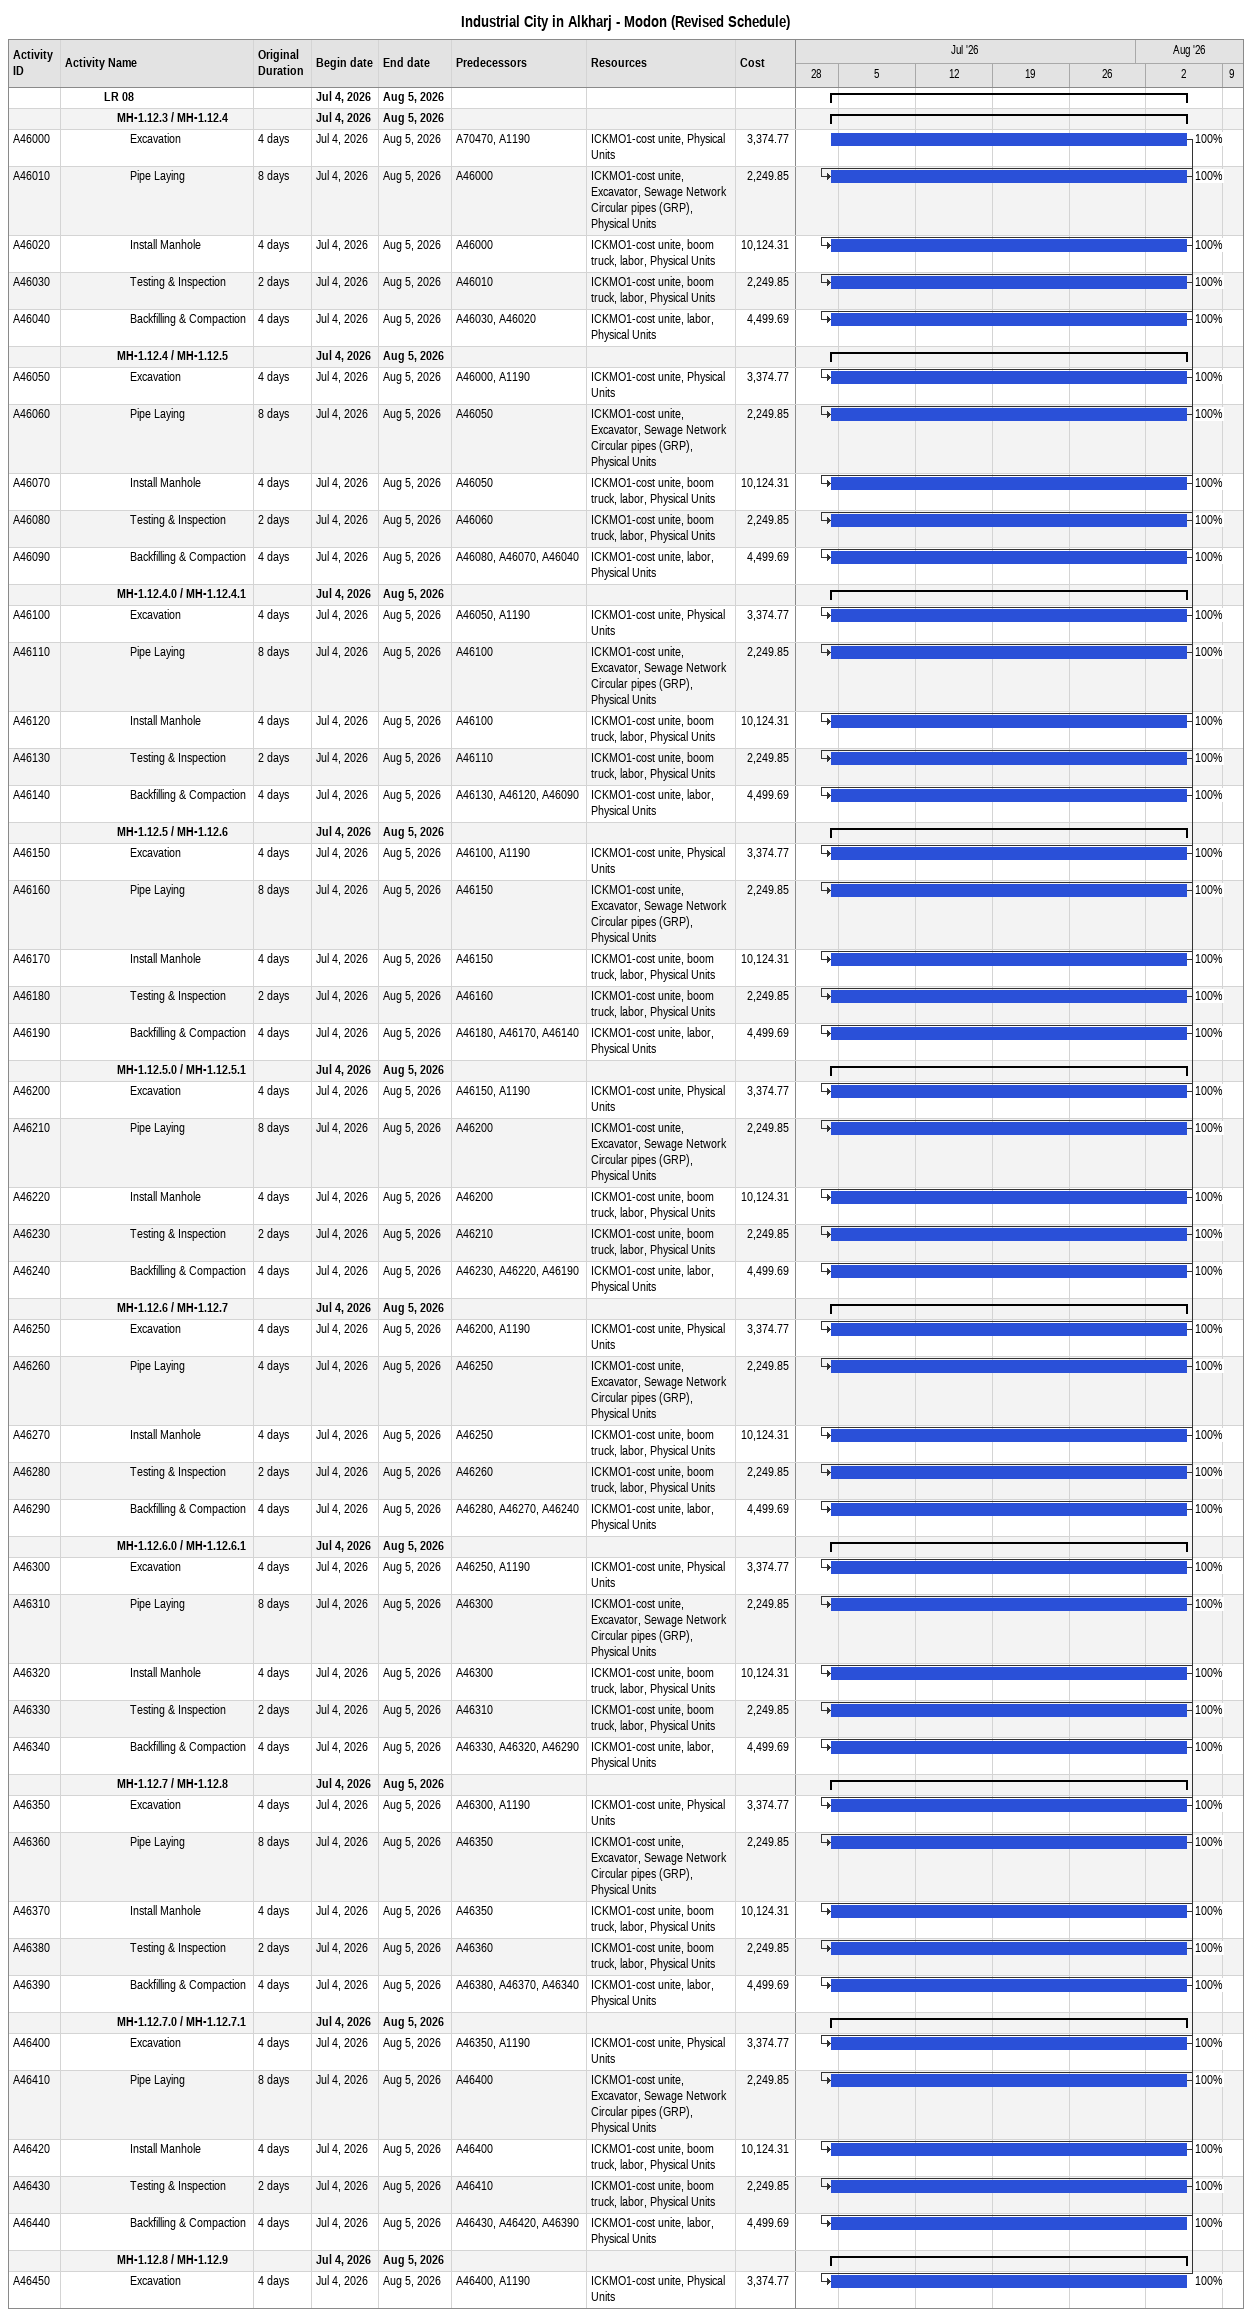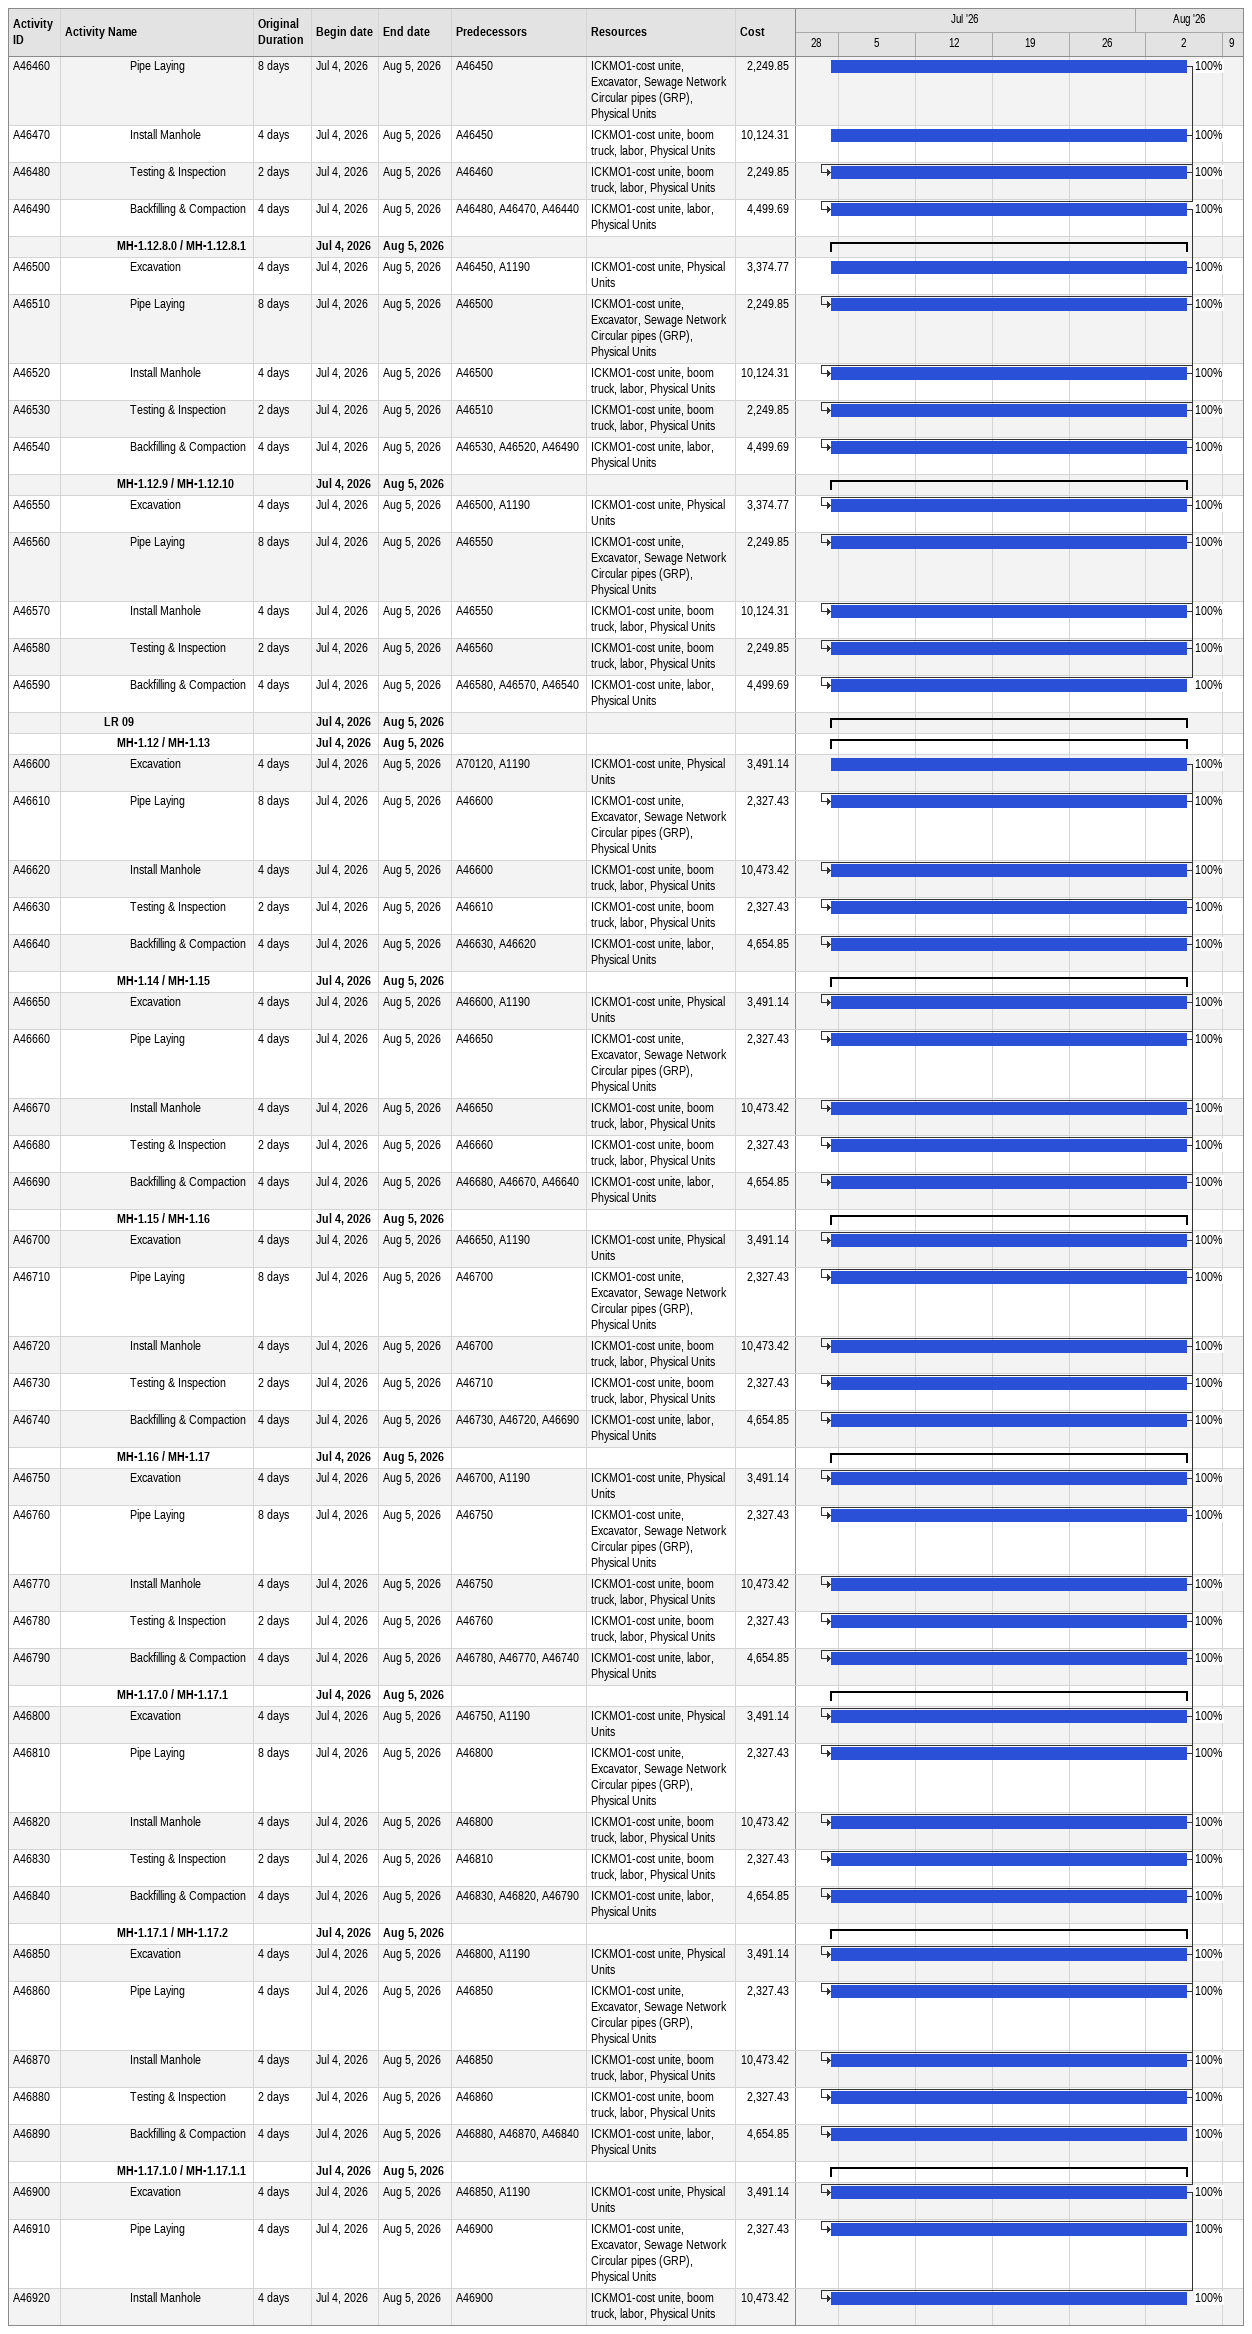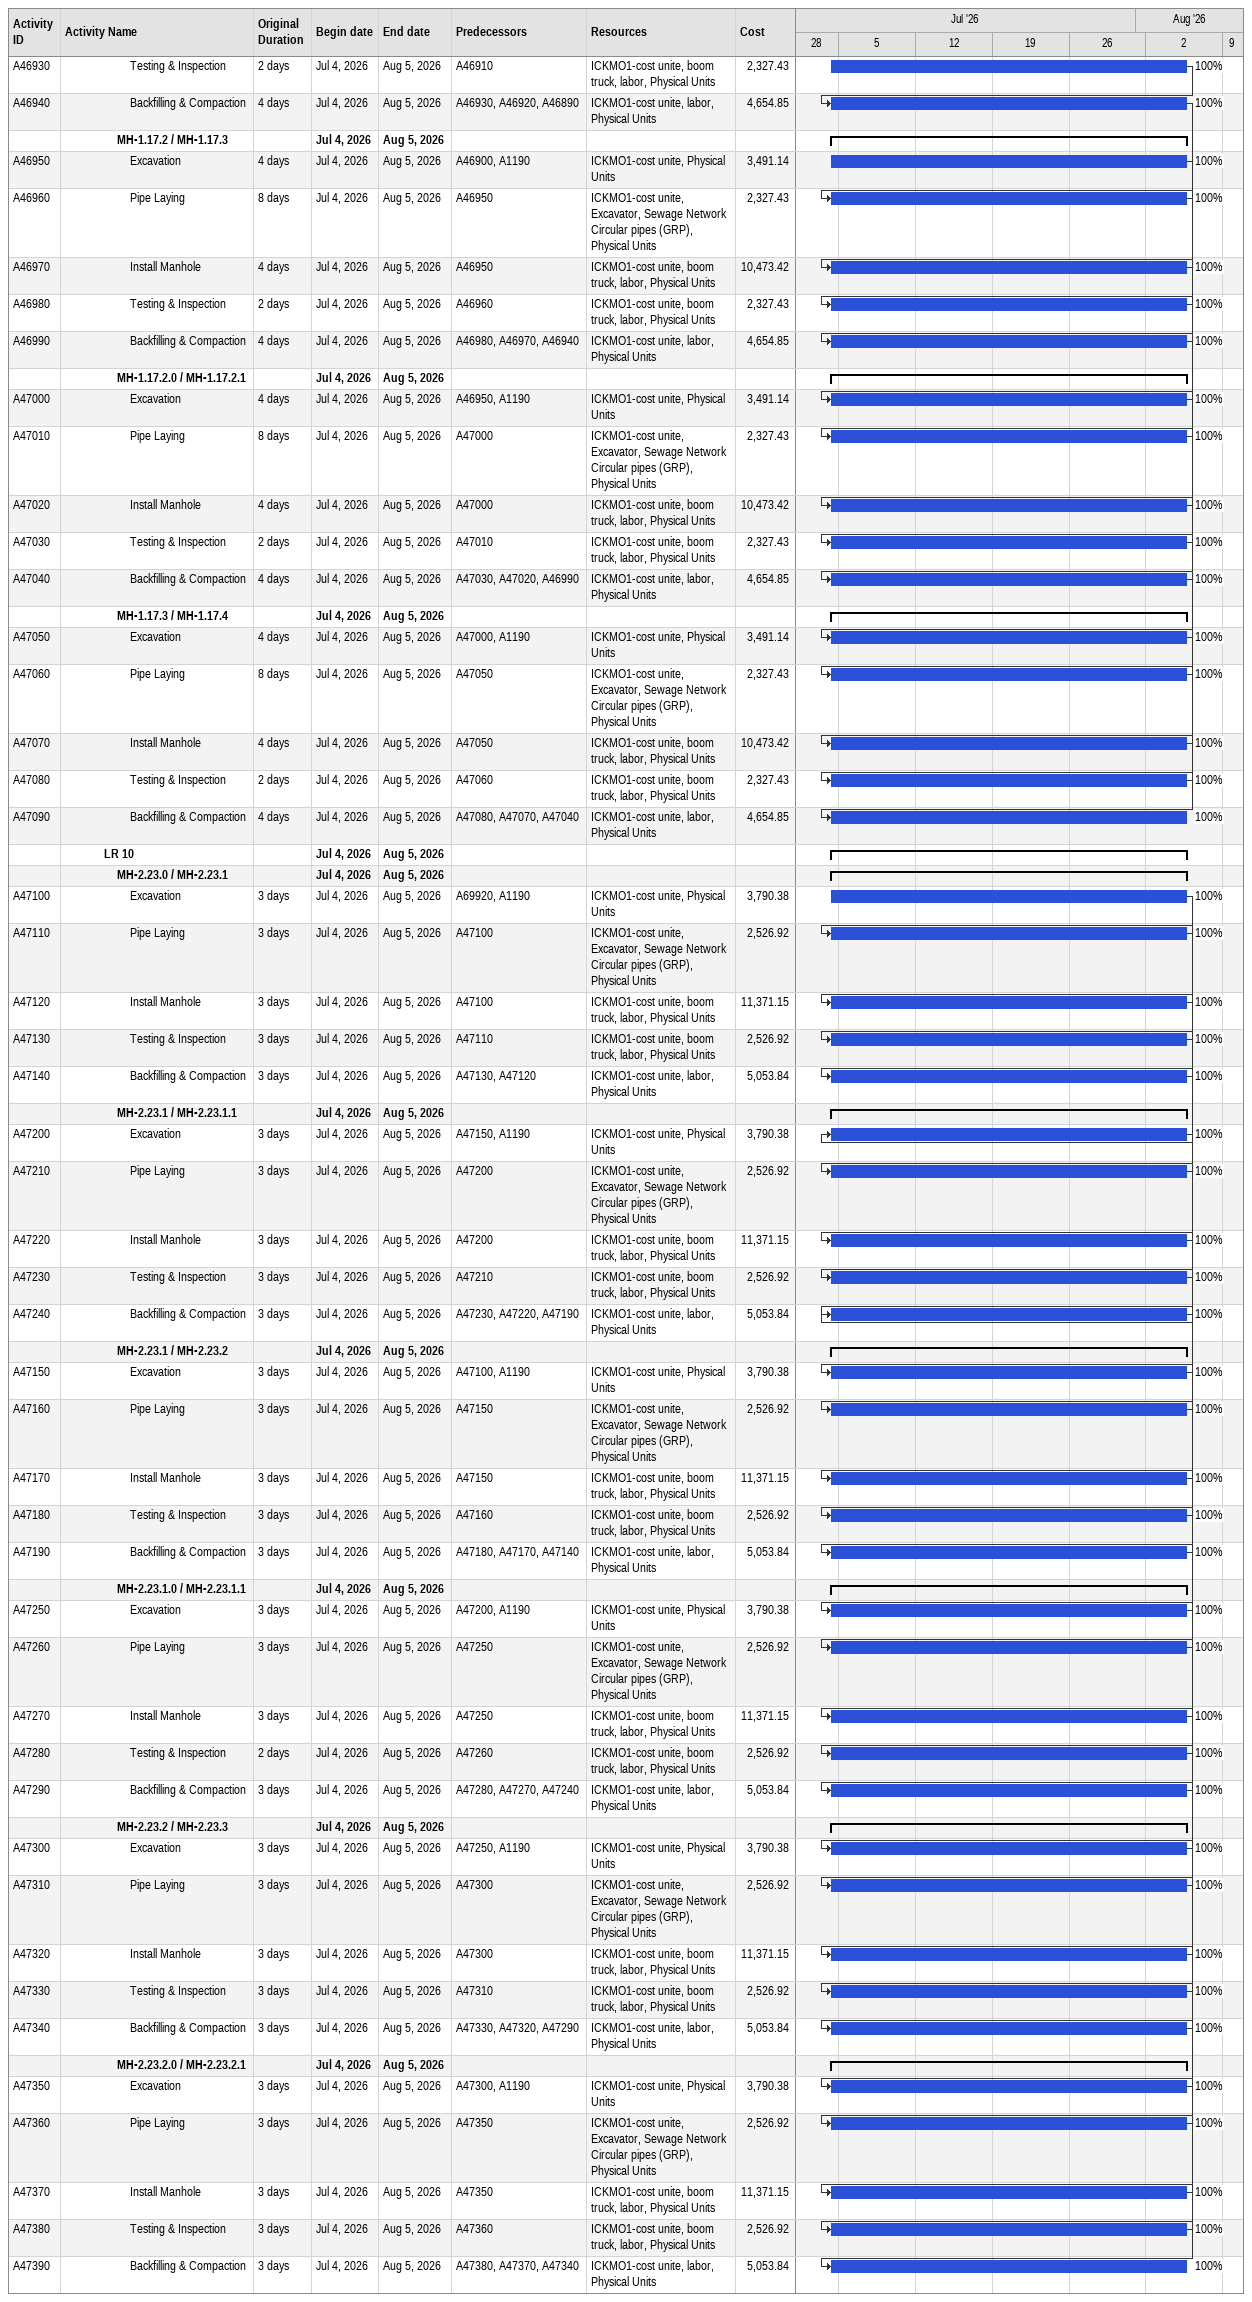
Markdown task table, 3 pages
Industrial City in Alkharj - Modon (Revised Schedule)

| ID | Level | Task | Original duration | Start | Finish | Predecessors | Resources | % complete | Cost |
|---|---|---|---|---|---|---|---|---|---|
|  | 4 | **LR 08** |  | 2026-07-04 | 2026-08-05 |  |  |  |  |
|  | 5 | **MH-1.12.3 / MH-1.12.4** |  | 2026-07-04 | 2026-08-05 |  |  |  |  |
| A46000 | 6 | Excavation | 4d | 2026-07-04 | 2026-08-05 | A70470, A1190 | ICKMO1-cost unite, Physical Units | 100 | 3374.77 |
| A46010 | 6 | Pipe Laying | 8d | 2026-07-04 | 2026-08-05 | A46000 | ICKMO1-cost unite, Excavator, Sewage Network Circular pipes (GRP), Physical Units | 100 | 2249.85 |
| A46020 | 6 | Install Manhole | 4d | 2026-07-04 | 2026-08-05 | A46000 | ICKMO1-cost unite, boom truck, labor, Physical Units | 100 | 10124.31 |
| A46030 | 6 | Testing & Inspection | 2d | 2026-07-04 | 2026-08-05 | A46010 | ICKMO1-cost unite, boom truck, labor, Physical Units | 100 | 2249.85 |
| A46040 | 6 | Backfilling & Compaction | 4d | 2026-07-04 | 2026-08-05 | A46030, A46020 | ICKMO1-cost unite, labor, Physical Units | 100 | 4499.69 |
|  | 5 | **MH-1.12.4 / MH-1.12.5** |  | 2026-07-04 | 2026-08-05 |  |  |  |  |
| A46050 | 6 | Excavation | 4d | 2026-07-04 | 2026-08-05 | A46000, A1190 | ICKMO1-cost unite, Physical Units | 100 | 3374.77 |
| A46060 | 6 | Pipe Laying | 8d | 2026-07-04 | 2026-08-05 | A46050 | ICKMO1-cost unite, Excavator, Sewage Network Circular pipes (GRP), Physical Units | 100 | 2249.85 |
| A46070 | 6 | Install Manhole | 4d | 2026-07-04 | 2026-08-05 | A46050 | ICKMO1-cost unite, boom truck, labor, Physical Units | 100 | 10124.31 |
| A46080 | 6 | Testing & Inspection | 2d | 2026-07-04 | 2026-08-05 | A46060 | ICKMO1-cost unite, boom truck, labor, Physical Units | 100 | 2249.85 |
| A46090 | 6 | Backfilling & Compaction | 4d | 2026-07-04 | 2026-08-05 | A46080, A46070, A46040 | ICKMO1-cost unite, labor, Physical Units | 100 | 4499.69 |
|  | 5 | **MH-1.12.4.0 / MH-1.12.4.1** |  | 2026-07-04 | 2026-08-05 |  |  |  |  |
| A46100 | 6 | Excavation | 4d | 2026-07-04 | 2026-08-05 | A46050, A1190 | ICKMO1-cost unite, Physical Units | 100 | 3374.77 |
| A46110 | 6 | Pipe Laying | 8d | 2026-07-04 | 2026-08-05 | A46100 | ICKMO1-cost unite, Excavator, Sewage Network Circular pipes (GRP), Physical Units | 100 | 2249.85 |
| A46120 | 6 | Install Manhole | 4d | 2026-07-04 | 2026-08-05 | A46100 | ICKMO1-cost unite, boom truck, labor, Physical Units | 100 | 10124.31 |
| A46130 | 6 | Testing & Inspection | 2d | 2026-07-04 | 2026-08-05 | A46110 | ICKMO1-cost unite, boom truck, labor, Physical Units | 100 | 2249.85 |
| A46140 | 6 | Backfilling & Compaction | 4d | 2026-07-04 | 2026-08-05 | A46130, A46120, A46090 | ICKMO1-cost unite, labor, Physical Units | 100 | 4499.69 |
|  | 5 | **MH-1.12.5 / MH-1.12.6** |  | 2026-07-04 | 2026-08-05 |  |  |  |  |
| A46150 | 6 | Excavation | 4d | 2026-07-04 | 2026-08-05 | A46100, A1190 | ICKMO1-cost unite, Physical Units | 100 | 3374.77 |
| A46160 | 6 | Pipe Laying | 8d | 2026-07-04 | 2026-08-05 | A46150 | ICKMO1-cost unite, Excavator, Sewage Network Circular pipes (GRP), Physical Units | 100 | 2249.85 |
| A46170 | 6 | Install Manhole | 4d | 2026-07-04 | 2026-08-05 | A46150 | ICKMO1-cost unite, boom truck, labor, Physical Units | 100 | 10124.31 |
| A46180 | 6 | Testing & Inspection | 2d | 2026-07-04 | 2026-08-05 | A46160 | ICKMO1-cost unite, boom truck, labor, Physical Units | 100 | 2249.85 |
| A46190 | 6 | Backfilling & Compaction | 4d | 2026-07-04 | 2026-08-05 | A46180, A46170, A46140 | ICKMO1-cost unite, labor, Physical Units | 100 | 4499.69 |
|  | 5 | **MH-1.12.5.0 / MH-1.12.5.1** |  | 2026-07-04 | 2026-08-05 |  |  |  |  |
| A46200 | 6 | Excavation | 4d | 2026-07-04 | 2026-08-05 | A46150, A1190 | ICKMO1-cost unite, Physical Units | 100 | 3374.77 |
| A46210 | 6 | Pipe Laying | 8d | 2026-07-04 | 2026-08-05 | A46200 | ICKMO1-cost unite, Excavator, Sewage Network Circular pipes (GRP), Physical Units | 100 | 2249.85 |
| A46220 | 6 | Install Manhole | 4d | 2026-07-04 | 2026-08-05 | A46200 | ICKMO1-cost unite, boom truck, labor, Physical Units | 100 | 10124.31 |
| A46230 | 6 | Testing & Inspection | 2d | 2026-07-04 | 2026-08-05 | A46210 | ICKMO1-cost unite, boom truck, labor, Physical Units | 100 | 2249.85 |
| A46240 | 6 | Backfilling & Compaction | 4d | 2026-07-04 | 2026-08-05 | A46230, A46220, A46190 | ICKMO1-cost unite, labor, Physical Units | 100 | 4499.69 |
|  | 5 | **MH-1.12.6 / MH-1.12.7** |  | 2026-07-04 | 2026-08-05 |  |  |  |  |
| A46250 | 6 | Excavation | 4d | 2026-07-04 | 2026-08-05 | A46200, A1190 | ICKMO1-cost unite, Physical Units | 100 | 3374.77 |
| A46260 | 6 | Pipe Laying | 4d | 2026-07-04 | 2026-08-05 | A46250 | ICKMO1-cost unite, Excavator, Sewage Network Circular pipes (GRP), Physical Units | 100 | 2249.85 |
| A46270 | 6 | Install Manhole | 4d | 2026-07-04 | 2026-08-05 | A46250 | ICKMO1-cost unite, boom truck, labor, Physical Units | 100 | 10124.31 |
| A46280 | 6 | Testing & Inspection | 2d | 2026-07-04 | 2026-08-05 | A46260 | ICKMO1-cost unite, boom truck, labor, Physical Units | 100 | 2249.85 |
| A46290 | 6 | Backfilling & Compaction | 4d | 2026-07-04 | 2026-08-05 | A46280, A46270, A46240 | ICKMO1-cost unite, labor, Physical Units | 100 | 4499.69 |
|  | 5 | **MH-1.12.6.0 / MH-1.12.6.1** |  | 2026-07-04 | 2026-08-05 |  |  |  |  |
| A46300 | 6 | Excavation | 4d | 2026-07-04 | 2026-08-05 | A46250, A1190 | ICKMO1-cost unite, Physical Units | 100 | 3374.77 |
| A46310 | 6 | Pipe Laying | 8d | 2026-07-04 | 2026-08-05 | A46300 | ICKMO1-cost unite, Excavator, Sewage Network Circular pipes (GRP), Physical Units | 100 | 2249.85 |
| A46320 | 6 | Install Manhole | 4d | 2026-07-04 | 2026-08-05 | A46300 | ICKMO1-cost unite, boom truck, labor, Physical Units | 100 | 10124.31 |
| A46330 | 6 | Testing & Inspection | 2d | 2026-07-04 | 2026-08-05 | A46310 | ICKMO1-cost unite, boom truck, labor, Physical Units | 100 | 2249.85 |
| A46340 | 6 | Backfilling & Compaction | 4d | 2026-07-04 | 2026-08-05 | A46330, A46320, A46290 | ICKMO1-cost unite, labor, Physical Units | 100 | 4499.69 |
|  | 5 | **MH-1.12.7 / MH-1.12.8** |  | 2026-07-04 | 2026-08-05 |  |  |  |  |
| A46350 | 6 | Excavation | 4d | 2026-07-04 | 2026-08-05 | A46300, A1190 | ICKMO1-cost unite, Physical Units | 100 | 3374.77 |
| A46360 | 6 | Pipe Laying | 8d | 2026-07-04 | 2026-08-05 | A46350 | ICKMO1-cost unite, Excavator, Sewage Network Circular pipes (GRP), Physical Units | 100 | 2249.85 |
| A46370 | 6 | Install Manhole | 4d | 2026-07-04 | 2026-08-05 | A46350 | ICKMO1-cost unite, boom truck, labor, Physical Units | 100 | 10124.31 |
| A46380 | 6 | Testing & Inspection | 2d | 2026-07-04 | 2026-08-05 | A46360 | ICKMO1-cost unite, boom truck, labor, Physical Units | 100 | 2249.85 |
| A46390 | 6 | Backfilling & Compaction | 4d | 2026-07-04 | 2026-08-05 | A46380, A46370, A46340 | ICKMO1-cost unite, labor, Physical Units | 100 | 4499.69 |
|  | 5 | **MH-1.12.7.0 / MH-1.12.7.1** |  | 2026-07-04 | 2026-08-05 |  |  |  |  |
| A46400 | 6 | Excavation | 4d | 2026-07-04 | 2026-08-05 | A46350, A1190 | ICKMO1-cost unite, Physical Units | 100 | 3374.77 |
| A46410 | 6 | Pipe Laying | 8d | 2026-07-04 | 2026-08-05 | A46400 | ICKMO1-cost unite, Excavator, Sewage Network Circular pipes (GRP), Physical Units | 100 | 2249.85 |
| A46420 | 6 | Install Manhole | 4d | 2026-07-04 | 2026-08-05 | A46400 | ICKMO1-cost unite, boom truck, labor, Physical Units | 100 | 10124.31 |
| A46430 | 6 | Testing & Inspection | 2d | 2026-07-04 | 2026-08-05 | A46410 | ICKMO1-cost unite, boom truck, labor, Physical Units | 100 | 2249.85 |
| A46440 | 6 | Backfilling & Compaction | 4d | 2026-07-04 | 2026-08-05 | A46430, A46420, A46390 | ICKMO1-cost unite, labor, Physical Units | 100 | 4499.69 |
|  | 5 | **MH-1.12.8 / MH-1.12.9** |  | 2026-07-04 | 2026-08-05 |  |  |  |  |
| A46450 | 6 | Excavation | 4d | 2026-07-04 | 2026-08-05 | A46400, A1190 | ICKMO1-cost unite, Physical Units | 100 | 3374.77 |
| A46460 | 6 | Pipe Laying | 8d | 2026-07-04 | 2026-08-05 | A46450 | ICKMO1-cost unite, Excavator, Sewage Network Circular pipes (GRP), Physical Units | 100 | 2249.85 |
| A46470 | 6 | Install Manhole | 4d | 2026-07-04 | 2026-08-05 | A46450 | ICKMO1-cost unite, boom truck, labor, Physical Units | 100 | 10124.31 |
| A46480 | 6 | Testing & Inspection | 2d | 2026-07-04 | 2026-08-05 | A46460 | ICKMO1-cost unite, boom truck, labor, Physical Units | 100 | 2249.85 |
| A46490 | 6 | Backfilling & Compaction | 4d | 2026-07-04 | 2026-08-05 | A46480, A46470, A46440 | ICKMO1-cost unite, labor, Physical Units | 100 | 4499.69 |
|  | 5 | **MH-1.12.8.0 / MH-1.12.8.1** |  | 2026-07-04 | 2026-08-05 |  |  |  |  |
| A46500 | 6 | Excavation | 4d | 2026-07-04 | 2026-08-05 | A46450, A1190 | ICKMO1-cost unite, Physical Units | 100 | 3374.77 |
| A46510 | 6 | Pipe Laying | 8d | 2026-07-04 | 2026-08-05 | A46500 | ICKMO1-cost unite, Excavator, Sewage Network Circular pipes (GRP), Physical Units | 100 | 2249.85 |
| A46520 | 6 | Install Manhole | 4d | 2026-07-04 | 2026-08-05 | A46500 | ICKMO1-cost unite, boom truck, labor, Physical Units | 100 | 10124.31 |
| A46530 | 6 | Testing & Inspection | 2d | 2026-07-04 | 2026-08-05 | A46510 | ICKMO1-cost unite, boom truck, labor, Physical Units | 100 | 2249.85 |
| A46540 | 6 | Backfilling & Compaction | 4d | 2026-07-04 | 2026-08-05 | A46530, A46520, A46490 | ICKMO1-cost unite, labor, Physical Units | 100 | 4499.69 |
|  | 5 | **MH-1.12.9 / MH-1.12.10** |  | 2026-07-04 | 2026-08-05 |  |  |  |  |
| A46550 | 6 | Excavation | 4d | 2026-07-04 | 2026-08-05 | A46500, A1190 | ICKMO1-cost unite, Physical Units | 100 | 3374.77 |
| A46560 | 6 | Pipe Laying | 8d | 2026-07-04 | 2026-08-05 | A46550 | ICKMO1-cost unite, Excavator, Sewage Network Circular pipes (GRP), Physical Units | 100 | 2249.85 |
| A46570 | 6 | Install Manhole | 4d | 2026-07-04 | 2026-08-05 | A46550 | ICKMO1-cost unite, boom truck, labor, Physical Units | 100 | 10124.31 |
| A46580 | 6 | Testing & Inspection | 2d | 2026-07-04 | 2026-08-05 | A46560 | ICKMO1-cost unite, boom truck, labor, Physical Units | 100 | 2249.85 |
| A46590 | 6 | Backfilling & Compaction | 4d | 2026-07-04 | 2026-08-05 | A46580, A46570, A46540 | ICKMO1-cost unite, labor, Physical Units | 100 | 4499.69 |
|  | 4 | **LR 09** |  | 2026-07-04 | 2026-08-05 |  |  |  |  |
|  | 5 | **MH-1.12 / MH-1.13** |  | 2026-07-04 | 2026-08-05 |  |  |  |  |
| A46600 | 6 | Excavation | 4d | 2026-07-04 | 2026-08-05 | A70120, A1190 | ICKMO1-cost unite, Physical Units | 100 | 3491.14 |
| A46610 | 6 | Pipe Laying | 8d | 2026-07-04 | 2026-08-05 | A46600 | ICKMO1-cost unite, Excavator, Sewage Network Circular pipes (GRP), Physical Units | 100 | 2327.43 |
| A46620 | 6 | Install Manhole | 4d | 2026-07-04 | 2026-08-05 | A46600 | ICKMO1-cost unite, boom truck, labor, Physical Units | 100 | 10473.42 |
| A46630 | 6 | Testing & Inspection | 2d | 2026-07-04 | 2026-08-05 | A46610 | ICKMO1-cost unite, boom truck, labor, Physical Units | 100 | 2327.43 |
| A46640 | 6 | Backfilling & Compaction | 4d | 2026-07-04 | 2026-08-05 | A46630, A46620 | ICKMO1-cost unite, labor, Physical Units | 100 | 4654.85 |
|  | 5 | **MH-1.14 / MH-1.15** |  | 2026-07-04 | 2026-08-05 |  |  |  |  |
| A46650 | 6 | Excavation | 4d | 2026-07-04 | 2026-08-05 | A46600, A1190 | ICKMO1-cost unite, Physical Units | 100 | 3491.14 |
| A46660 | 6 | Pipe Laying | 4d | 2026-07-04 | 2026-08-05 | A46650 | ICKMO1-cost unite, Excavator, Sewage Network Circular pipes (GRP), Physical Units | 100 | 2327.43 |
| A46670 | 6 | Install Manhole | 4d | 2026-07-04 | 2026-08-05 | A46650 | ICKMO1-cost unite, boom truck, labor, Physical Units | 100 | 10473.42 |
| A46680 | 6 | Testing & Inspection | 2d | 2026-07-04 | 2026-08-05 | A46660 | ICKMO1-cost unite, boom truck, labor, Physical Units | 100 | 2327.43 |
| A46690 | 6 | Backfilling & Compaction | 4d | 2026-07-04 | 2026-08-05 | A46680, A46670, A46640 | ICKMO1-cost unite, labor, Physical Units | 100 | 4654.85 |
|  | 5 | **MH-1.15 / MH-1.16** |  | 2026-07-04 | 2026-08-05 |  |  |  |  |
| A46700 | 6 | Excavation | 4d | 2026-07-04 | 2026-08-05 | A46650, A1190 | ICKMO1-cost unite, Physical Units | 100 | 3491.14 |
| A46710 | 6 | Pipe Laying | 8d | 2026-07-04 | 2026-08-05 | A46700 | ICKMO1-cost unite, Excavator, Sewage Network Circular pipes (GRP), Physical Units | 100 | 2327.43 |
| A46720 | 6 | Install Manhole | 4d | 2026-07-04 | 2026-08-05 | A46700 | ICKMO1-cost unite, boom truck, labor, Physical Units | 100 | 10473.42 |
| A46730 | 6 | Testing & Inspection | 2d | 2026-07-04 | 2026-08-05 | A46710 | ICKMO1-cost unite, boom truck, labor, Physical Units | 100 | 2327.43 |
| A46740 | 6 | Backfilling & Compaction | 4d | 2026-07-04 | 2026-08-05 | A46730, A46720, A46690 | ICKMO1-cost unite, labor, Physical Units | 100 | 4654.85 |
|  | 5 | **MH-1.16 / MH-1.17** |  | 2026-07-04 | 2026-08-05 |  |  |  |  |
| A46750 | 6 | Excavation | 4d | 2026-07-04 | 2026-08-05 | A46700, A1190 | ICKMO1-cost unite, Physical Units | 100 | 3491.14 |
| A46760 | 6 | Pipe Laying | 8d | 2026-07-04 | 2026-08-05 | A46750 | ICKMO1-cost unite, Excavator, Sewage Network Circular pipes (GRP), Physical Units | 100 | 2327.43 |
| A46770 | 6 | Install Manhole | 4d | 2026-07-04 | 2026-08-05 | A46750 | ICKMO1-cost unite, boom truck, labor, Physical Units | 100 | 10473.42 |
| A46780 | 6 | Testing & Inspection | 2d | 2026-07-04 | 2026-08-05 | A46760 | ICKMO1-cost unite, boom truck, labor, Physical Units | 100 | 2327.43 |
| A46790 | 6 | Backfilling & Compaction | 4d | 2026-07-04 | 2026-08-05 | A46780, A46770, A46740 | ICKMO1-cost unite, labor, Physical Units | 100 | 4654.85 |
|  | 5 | **MH-1.17.0 / MH-1.17.1** |  | 2026-07-04 | 2026-08-05 |  |  |  |  |
| A46800 | 6 | Excavation | 4d | 2026-07-04 | 2026-08-05 | A46750, A1190 | ICKMO1-cost unite, Physical Units | 100 | 3491.14 |
| A46810 | 6 | Pipe Laying | 8d | 2026-07-04 | 2026-08-05 | A46800 | ICKMO1-cost unite, Excavator, Sewage Network Circular pipes (GRP), Physical Units | 100 | 2327.43 |
| A46820 | 6 | Install Manhole | 4d | 2026-07-04 | 2026-08-05 | A46800 | ICKMO1-cost unite, boom truck, labor, Physical Units | 100 | 10473.42 |
| A46830 | 6 | Testing & Inspection | 2d | 2026-07-04 | 2026-08-05 | A46810 | ICKMO1-cost unite, boom truck, labor, Physical Units | 100 | 2327.43 |
| A46840 | 6 | Backfilling & Compaction | 4d | 2026-07-04 | 2026-08-05 | A46830, A46820, A46790 | ICKMO1-cost unite, labor, Physical Units | 100 | 4654.85 |
|  | 5 | **MH-1.17.1 / MH-1.17.2** |  | 2026-07-04 | 2026-08-05 |  |  |  |  |
| A46850 | 6 | Excavation | 4d | 2026-07-04 | 2026-08-05 | A46800, A1190 | ICKMO1-cost unite, Physical Units | 100 | 3491.14 |
| A46860 | 6 | Pipe Laying | 4d | 2026-07-04 | 2026-08-05 | A46850 | ICKMO1-cost unite, Excavator, Sewage Network Circular pipes (GRP), Physical Units | 100 | 2327.43 |
| A46870 | 6 | Install Manhole | 4d | 2026-07-04 | 2026-08-05 | A46850 | ICKMO1-cost unite, boom truck, labor, Physical Units | 100 | 10473.42 |
| A46880 | 6 | Testing & Inspection | 2d | 2026-07-04 | 2026-08-05 | A46860 | ICKMO1-cost unite, boom truck, labor, Physical Units | 100 | 2327.43 |
| A46890 | 6 | Backfilling & Compaction | 4d | 2026-07-04 | 2026-08-05 | A46880, A46870, A46840 | ICKMO1-cost unite, labor, Physical Units | 100 | 4654.85 |
|  | 5 | **MH-1.17.1.0 / MH-1.17.1.1** |  | 2026-07-04 | 2026-08-05 |  |  |  |  |
| A46900 | 6 | Excavation | 4d | 2026-07-04 | 2026-08-05 | A46850, A1190 | ICKMO1-cost unite, Physical Units | 100 | 3491.14 |
| A46910 | 6 | Pipe Laying | 4d | 2026-07-04 | 2026-08-05 | A46900 | ICKMO1-cost unite, Excavator, Sewage Network Circular pipes (GRP), Physical Units | 100 | 2327.43 |
| A46920 | 6 | Install Manhole | 4d | 2026-07-04 | 2026-08-05 | A46900 | ICKMO1-cost unite, boom truck, labor, Physical Units | 100 | 10473.42 |
| A46930 | 6 | Testing & Inspection | 2d | 2026-07-04 | 2026-08-05 | A46910 | ICKMO1-cost unite, boom truck, labor, Physical Units | 100 | 2327.43 |
| A46940 | 6 | Backfilling & Compaction | 4d | 2026-07-04 | 2026-08-05 | A46930, A46920, A46890 | ICKMO1-cost unite, labor, Physical Units | 100 | 4654.85 |
|  | 5 | **MH-1.17.2 / MH-1.17.3** |  | 2026-07-04 | 2026-08-05 |  |  |  |  |
| A46950 | 6 | Excavation | 4d | 2026-07-04 | 2026-08-05 | A46900, A1190 | ICKMO1-cost unite, Physical Units | 100 | 3491.14 |
| A46960 | 6 | Pipe Laying | 8d | 2026-07-04 | 2026-08-05 | A46950 | ICKMO1-cost unite, Excavator, Sewage Network Circular pipes (GRP), Physical Units | 100 | 2327.43 |
| A46970 | 6 | Install Manhole | 4d | 2026-07-04 | 2026-08-05 | A46950 | ICKMO1-cost unite, boom truck, labor, Physical Units | 100 | 10473.42 |
| A46980 | 6 | Testing & Inspection | 2d | 2026-07-04 | 2026-08-05 | A46960 | ICKMO1-cost unite, boom truck, labor, Physical Units | 100 | 2327.43 |
| A46990 | 6 | Backfilling & Compaction | 4d | 2026-07-04 | 2026-08-05 | A46980, A46970, A46940 | ICKMO1-cost unite, labor, Physical Units | 100 | 4654.85 |
|  | 5 | **MH-1.17.2.0 / MH-1.17.2.1** |  | 2026-07-04 | 2026-08-05 |  |  |  |  |
| A47000 | 6 | Excavation | 4d | 2026-07-04 | 2026-08-05 | A46950, A1190 | ICKMO1-cost unite, Physical Units | 100 | 3491.14 |
| A47010 | 6 | Pipe Laying | 8d | 2026-07-04 | 2026-08-05 | A47000 | ICKMO1-cost unite, Excavator, Sewage Network Circular pipes (GRP), Physical Units | 100 | 2327.43 |
| A47020 | 6 | Install Manhole | 4d | 2026-07-04 | 2026-08-05 | A47000 | ICKMO1-cost unite, boom truck, labor, Physical Units | 100 | 10473.42 |
| A47030 | 6 | Testing & Inspection | 2d | 2026-07-04 | 2026-08-05 | A47010 | ICKMO1-cost unite, boom truck, labor, Physical Units | 100 | 2327.43 |
| A47040 | 6 | Backfilling & Compaction | 4d | 2026-07-04 | 2026-08-05 | A47030, A47020, A46990 | ICKMO1-cost unite, labor, Physical Units | 100 | 4654.85 |
|  | 5 | **MH-1.17.3 / MH-1.17.4** |  | 2026-07-04 | 2026-08-05 |  |  |  |  |
| A47050 | 6 | Excavation | 4d | 2026-07-04 | 2026-08-05 | A47000, A1190 | ICKMO1-cost unite, Physical Units | 100 | 3491.14 |
| A47060 | 6 | Pipe Laying | 8d | 2026-07-04 | 2026-08-05 | A47050 | ICKMO1-cost unite, Excavator, Sewage Network Circular pipes (GRP), Physical Units | 100 | 2327.43 |
| A47070 | 6 | Install Manhole | 4d | 2026-07-04 | 2026-08-05 | A47050 | ICKMO1-cost unite, boom truck, labor, Physical Units | 100 | 10473.42 |
| A47080 | 6 | Testing & Inspection | 2d | 2026-07-04 | 2026-08-05 | A47060 | ICKMO1-cost unite, boom truck, labor, Physical Units | 100 | 2327.43 |
| A47090 | 6 | Backfilling & Compaction | 4d | 2026-07-04 | 2026-08-05 | A47080, A47070, A47040 | ICKMO1-cost unite, labor, Physical Units | 100 | 4654.85 |
|  | 4 | **LR 10** |  | 2026-07-04 | 2026-08-05 |  |  |  |  |
|  | 5 | **MH-2.23.0 / MH-2.23.1** |  | 2026-07-04 | 2026-08-05 |  |  |  |  |
| A47100 | 6 | Excavation | 3d | 2026-07-04 | 2026-08-05 | A69920, A1190 | ICKMO1-cost unite, Physical Units | 100 | 3790.38 |
| A47110 | 6 | Pipe Laying | 3d | 2026-07-04 | 2026-08-05 | A47100 | ICKMO1-cost unite, Excavator, Sewage Network Circular pipes (GRP), Physical Units | 100 | 2526.92 |
| A47120 | 6 | Install Manhole | 3d | 2026-07-04 | 2026-08-05 | A47100 | ICKMO1-cost unite, boom truck, labor, Physical Units | 100 | 11371.15 |
| A47130 | 6 | Testing & Inspection | 3d | 2026-07-04 | 2026-08-05 | A47110 | ICKMO1-cost unite, boom truck, labor, Physical Units | 100 | 2526.92 |
| A47140 | 6 | Backfilling & Compaction | 3d | 2026-07-04 | 2026-08-05 | A47130, A47120 | ICKMO1-cost unite, labor, Physical Units | 100 | 5053.84 |
|  | 5 | **MH-2.23.1 / MH-2.23.1.1** |  | 2026-07-04 | 2026-08-05 |  |  |  |  |
| A47200 | 6 | Excavation | 3d | 2026-07-04 | 2026-08-05 | A47150, A1190 | ICKMO1-cost unite, Physical Units | 100 | 3790.38 |
| A47210 | 6 | Pipe Laying | 3d | 2026-07-04 | 2026-08-05 | A47200 | ICKMO1-cost unite, Excavator, Sewage Network Circular pipes (GRP), Physical Units | 100 | 2526.92 |
| A47220 | 6 | Install Manhole | 3d | 2026-07-04 | 2026-08-05 | A47200 | ICKMO1-cost unite, boom truck, labor, Physical Units | 100 | 11371.15 |
| A47230 | 6 | Testing & Inspection | 3d | 2026-07-04 | 2026-08-05 | A47210 | ICKMO1-cost unite, boom truck, labor, Physical Units | 100 | 2526.92 |
| A47240 | 6 | Backfilling & Compaction | 3d | 2026-07-04 | 2026-08-05 | A47230, A47220, A47190 | ICKMO1-cost unite, labor, Physical Units | 100 | 5053.84 |
|  | 5 | **MH-2.23.1 / MH-2.23.2** |  | 2026-07-04 | 2026-08-05 |  |  |  |  |
| A47150 | 6 | Excavation | 3d | 2026-07-04 | 2026-08-05 | A47100, A1190 | ICKMO1-cost unite, Physical Units | 100 | 3790.38 |
| A47160 | 6 | Pipe Laying | 3d | 2026-07-04 | 2026-08-05 | A47150 | ICKMO1-cost unite, Excavator, Sewage Network Circular pipes (GRP), Physical Units | 100 | 2526.92 |
| A47170 | 6 | Install Manhole | 3d | 2026-07-04 | 2026-08-05 | A47150 | ICKMO1-cost unite, boom truck, labor, Physical Units | 100 | 11371.15 |
| A47180 | 6 | Testing & Inspection | 3d | 2026-07-04 | 2026-08-05 | A47160 | ICKMO1-cost unite, boom truck, labor, Physical Units | 100 | 2526.92 |
| A47190 | 6 | Backfilling & Compaction | 3d | 2026-07-04 | 2026-08-05 | A47180, A47170, A47140 | ICKMO1-cost unite, labor, Physical Units | 100 | 5053.84 |
|  | 5 | **MH-2.23.1.0 / MH-2.23.1.1** |  | 2026-07-04 | 2026-08-05 |  |  |  |  |
| A47250 | 6 | Excavation | 3d | 2026-07-04 | 2026-08-05 | A47200, A1190 | ICKMO1-cost unite, Physical Units | 100 | 3790.38 |
| A47260 | 6 | Pipe Laying | 3d | 2026-07-04 | 2026-08-05 | A47250 | ICKMO1-cost unite, Excavator, Sewage Network Circular pipes (GRP), Physical Units | 100 | 2526.92 |
| A47270 | 6 | Install Manhole | 3d | 2026-07-04 | 2026-08-05 | A47250 | ICKMO1-cost unite, boom truck, labor, Physical Units | 100 | 11371.15 |
| A47280 | 6 | Testing & Inspection | 2d | 2026-07-04 | 2026-08-05 | A47260 | ICKMO1-cost unite, boom truck, labor, Physical Units | 100 | 2526.92 |
| A47290 | 6 | Backfilling & Compaction | 3d | 2026-07-04 | 2026-08-05 | A47280, A47270, A47240 | ICKMO1-cost unite, labor, Physical Units | 100 | 5053.84 |
|  | 5 | **MH-2.23.2 / MH-2.23.3** |  | 2026-07-04 | 2026-08-05 |  |  |  |  |
| A47300 | 6 | Excavation | 3d | 2026-07-04 | 2026-08-05 | A47250, A1190 | ICKMO1-cost unite, Physical Units | 100 | 3790.38 |
| A47310 | 6 | Pipe Laying | 3d | 2026-07-04 | 2026-08-05 | A47300 | ICKMO1-cost unite, Excavator, Sewage Network Circular pipes (GRP), Physical Units | 100 | 2526.92 |
| A47320 | 6 | Install Manhole | 3d | 2026-07-04 | 2026-08-05 | A47300 | ICKMO1-cost unite, boom truck, labor, Physical Units | 100 | 11371.15 |
| A47330 | 6 | Testing & Inspection | 3d | 2026-07-04 | 2026-08-05 | A47310 | ICKMO1-cost unite, boom truck, labor, Physical Units | 100 | 2526.92 |
| A47340 | 6 | Backfilling & Compaction | 3d | 2026-07-04 | 2026-08-05 | A47330, A47320, A47290 | ICKMO1-cost unite, labor, Physical Units | 100 | 5053.84 |
|  | 5 | **MH-2.23.2.0 / MH-2.23.2.1** |  | 2026-07-04 | 2026-08-05 |  |  |  |  |
| A47350 | 6 | Excavation | 3d | 2026-07-04 | 2026-08-05 | A47300, A1190 | ICKMO1-cost unite, Physical Units | 100 | 3790.38 |
| A47360 | 6 | Pipe Laying | 3d | 2026-07-04 | 2026-08-05 | A47350 | ICKMO1-cost unite, Excavator, Sewage Network Circular pipes (GRP), Physical Units | 100 | 2526.92 |
| A47370 | 6 | Install Manhole | 3d | 2026-07-04 | 2026-08-05 | A47350 | ICKMO1-cost unite, boom truck, labor, Physical Units | 100 | 11371.15 |
| A47380 | 6 | Testing & Inspection | 3d | 2026-07-04 | 2026-08-05 | A47360 | ICKMO1-cost unite, boom truck, labor, Physical Units | 100 | 2526.92 |
| A47390 | 6 | Backfilling & Compaction | 3d | 2026-07-04 | 2026-08-05 | A47380, A47370, A47340 | ICKMO1-cost unite, labor, Physical Units | 100 | 5053.84 |
